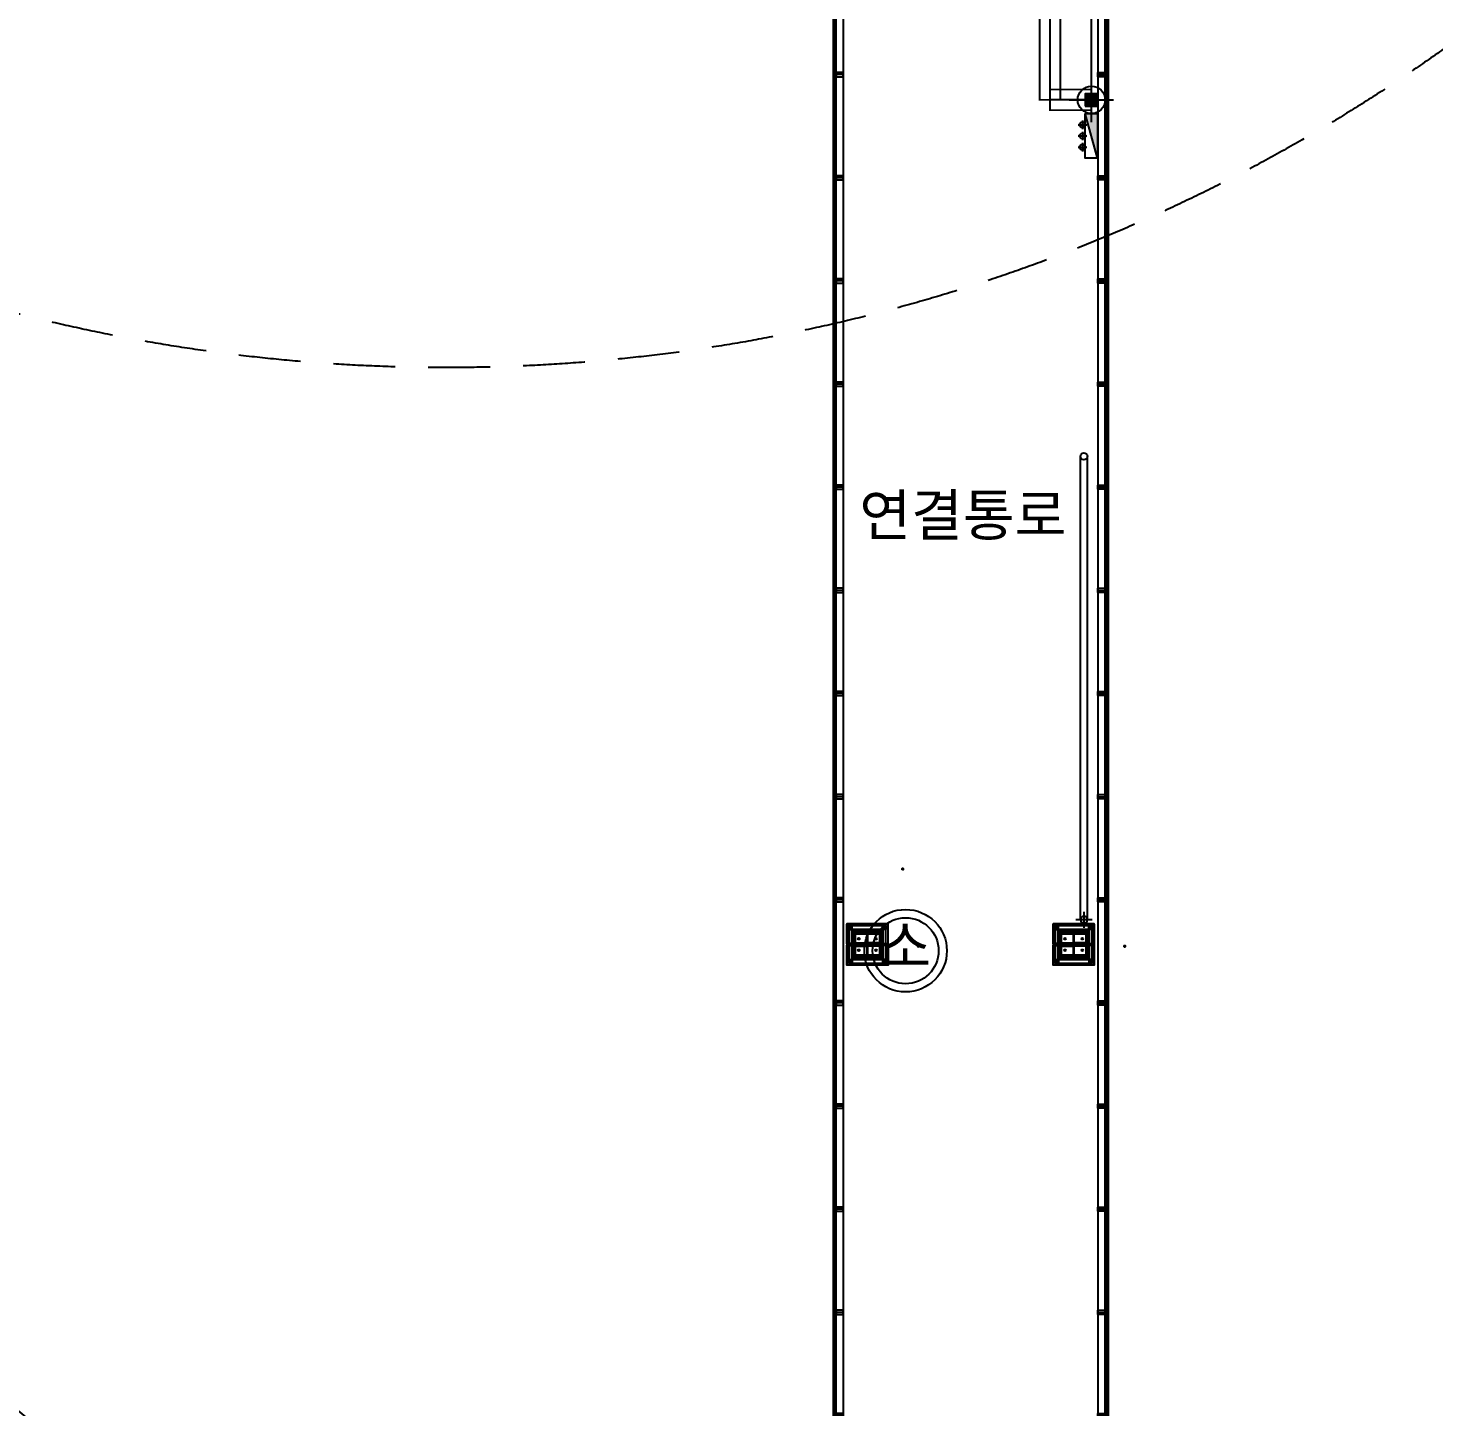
# Model space of a CAD drawing. Header units: millimetres. Extents: x 0 to 168200, y 0 to 118800.
# Drawn here: x 93320 to 113763, y 20051 to 40102 of the extents above; entities that cross this region are included whole.
import ezdxf
from ezdxf.enums import TextEntityAlignment as Align

# ---------------------------------------------------------------- set-up
doc = ezdxf.new("R2010")
doc.units = ezdxf.units.MM
doc.header["$LTSCALE"] = 200
for name, pattern in [('CEN-GAUN', [32.2, 30, -1, 0.2, -1]), ('CENTER', [50.8, 31.75, -6.35, 6.35, -6.35]), ('HID', [2.3, 1.5, -0.8]), ('HIDDEN2', [1, 0.5, -0.5])]:
    doc.linetypes.add(name, pattern=pattern)
for name, color, linetype in [('A-SCREW', 8, 'Continuous'), ('BACK', 8, 'Continuous'), ('CEN', 1, 'CEN-GAUN'), ('SF-(TUTUM_P) ZONE', 7, 'Continuous'), ('SF-(TUTUM_P) 블럭', 7, 'Continuous'), ('소화', 1, 'Continuous')]:
    doc.layers.add(name, color=color, linetype=linetype)
doc.styles.add('돋움', font='')
doc.styles.add('스타일1', font='')
doc.styles.get('돋움').set_extended_font_data('Dotum')
doc.styles.get('스타일1').set_extended_font_data('Malgun Gothic')

# ---------------------------------------------------------------- blocks, each defined once
blk = doc.blocks.new('A-4-16')
at = {"layer": 'A-SCREW'}
for p, q in [((-2, -1), (-2, 0)), ((0, 5), (0, -18)), ((1, 0), (1, -1)), ((0, 0), (-2, -1)), ((0, 0), (-2, -1)), ((-2, -1), (-2, -1)), ((-2, -1), (-2, -1)), ((0, -1), (-2, -1)), ((2, -1), (-2, -2)), ((2, -1), (-2, -2)), ((0, -1), (-2, -1)), ((1, -1), (-2, -2)), ((-2, -1), (-2, -2)), ((-2, -2), (-2, -2)), ((-2, -2), (-2, -2)), ((1, -2), (-2, -2)), ((1, -2), (-2, -3)), ((-2, -2), (-2, -3)), ((-2, -3), (-2, -4)), ((-2, -3), (-2, -3)), ((-2, -3), (-2, -3)), ((2, -3), (-2, -3)), ((2, -3), (-2, -3)), ((1, -3), (-2, -3)), ((-2, -4), (-2, -4)), ((2, -4), (-2, -5)), ((2, -4), (-2, -4)), ((1, -4), (-2, -4)), ((1, -4), (-2, -5)), ((-2, -5), (-2, -5)), ((-2, -5), (-2, -5)), ((2, -5), (-2, -6)), ((2, -5), (-2, -6)), ((-2, -6), (-2, -5)), ((-2, -6), (-2, -6)), ((2, -6), (-2, -7)), ((2, -6), (-2, -7)), ((-2, -7), (-2, -7)), ((-2, -7), (-2, -7)), ((2, -7), (-2, -8)), ((2, -8), (-2, -8)), ((-2, -8), (-2, -8)), ((-2, -8), (-2, -8)), ((-2, -9), (-2, -10)), ((-2, -9), (-2, -9)), ((2, -9), (-2, -9)), ((2, -9), (-2, -9)), ((2, -10), (-2, -11)), ((2, -10), (-2, -11)), ((-2, -11), (-2, -10)), ((-2, -11), (-2, -12)), ((-2, -11), (-2, -11)), ((-2, -12), (0, -15)), ((1, -5), (-2, -6)), ((1, -5), (-2, -5)), ((-2, -6), (-2, -7)), ((1, -6), (-2, -7)), ((-2, -7), (-2, -8)), ((1, -7), (-2, -7)), ((1, -7), (-2, -8)), ((1, -8), (-2, -8)), ((-2, -8), (-2, -9)), ((1, -9), (-2, -9)), ((1, -9), (-2, -10)), ((-2, -10), (-2, -10)), ((1, -10), (-2, -11)), ((1, -10), (-2, -10)), ((2, -11), (-1, -12)), ((2, -11), (-2, -12)), ((1, -11), (-2, -12)), ((-2, -12), (0, -12)), ((1, -11), (0, -12)), ((1, -12), (0, -15)), ((1, -11), (1, -12)), ((2, -1), (1, -1)), ((2, -1), (1, -2)), ((2, -3), (1, -2)), ((1, -2), (1, -2)), ((2, -3), (1, -3)), ((1, -3), (1, -4)), ((2, -4), (1, -4)), ((2, -4), (1, -4)), ((1, -4), (1, -5)), ((2, -5), (1, -5)), ((2, -5), (1, -5)), ((1, -5), (1, -6)), ((2, -6), (1, -6)), ((2, -6), (1, -7)), ((1, -7), (1, -7)), ((2, -7), (1, -7)), ((2, -8), (1, -8)), ((1, -8), (1, -9)), ((2, -9), (1, -9)), ((2, -9), (1, -9)), ((1, -9), (1, -10)), ((1, -10), (1, -11)), ((2, -10), (1, -10)), ((2, -10), (1, -10)), ((2, -11), (1, -11)), ((2, -11), (1, -11))]:
    blk.add_line(p, q, dxfattribs=at)
for points in [[(-3, 2, 0.336479), (-4, 1), (-4, 0), (4, 0), (4, 1)], [(3, 2, 0.138717), (-3, 2)]]:
    blk.add_lwpolyline(points, format="xyb", dxfattribs=at)
blk.add_lwpolyline([(-3, 2), (-2, 2), (-2, 2), (-2, 2), (-2, 2), (-1, 2), (-1, 2), (-1, 2), (-1, 2), (-1, 2), (-1, 2), (0, 2), (0, 2), (-1, 1), (-1, 1), (-1, 1), (0, 1), (0, 1), (0, 1), (0, 1), (0, 1), (0, 1), (0, 1), (0, 1), (0, 1), (1, 1), (1, 1), (1, 1), (0, 2), (0, 2), (1, 2), (1, 2), (1, 2), (1, 2), (1, 2), (1, 2), (2, 2), (2, 2), (2, 2), (2, 2), (3, 2)], dxfattribs=at)
for centre, radius, start, end in [((2, 1), 1.3, 0.0233, 74.4114), ((-2, -1), 0.0925, 139.8661, 209.9246), ((-2, -2), 0.0925, 139.8661, 209.9246), ((-2, -3), 0.0925, 139.8661, 209.9246), ((-2, -4), 0.0925, 139.8661, 209.9246), ((-2, -6), 0.0925, 139.8661, 209.9246), ((-2, -7), 0.0925, 139.8661, 209.9246), ((-2, -8), 0.0925, 139.8661, 209.9246), ((-2, -9), 0.0925, 139.8661, 209.9246), ((-2, -11), 0.0925, 139.8661, 209.9246), ((0, 0), 0.0602, 310.7271, 69.3149), ((0, -15), 0.46, 215.1627, 324.8373), ((2, -1), 0.0925, 319.8661, 29.9246), ((2, -3), 0.0925, 319.8661, 29.9246), ((2, -4), 0.0925, 319.8661, 29.9246), ((2, -5), 0.0925, 319.8661, 29.9246), ((2, -6), 0.0925, 319.8661, 29.9246), ((2, -8), 0.0925, 319.8661, 29.9246), ((2, -9), 0.0925, 319.8661, 29.9246), ((2, -10), 0.0925, 319.8661, 29.9246), ((2, -11), 0.0925, 319.8661, 29.9246)]:
    blk.add_arc(centre, radius, start, end, dxfattribs=at)
blk = doc.blocks.new('FF-주배관말단')
h = blk.add_hatch()
h.set_pattern_fill('ANGLE', color=256)
h.set_pattern_definition([(0, (0, 0), (0, 6.985), [5.08, -1.905]), (90, (0, 0), (-6.985, 4e-16), [5.08, -1.905])])
h.paths.add_polyline_path([(45, 45), (-45, 45), (-45, -45), (45, -45)])
blk.add_lwpolyline([(-45, -45), (45, -45), (45, 45), (-45, 45)], close=True)
blk = doc.blocks.new('CABBAR-CEN')
at = {"layer": 'BACK'}
for p, q in [((-30, 150), (30, 150)), ((-30, 150), (-30, 130)), ((-30, 130), (30, 130)), ((0, 106), (0, 130)), ((30, 130), (30, 150))]:
    blk.add_line(p, q, dxfattribs=at)
blk.add_lwpolyline([(30, 0), (-30, 0), (-30, 106), (30, 106)], close=True, dxfattribs=at)
blk = doc.blocks.new('BR-WDW')
at = {"layer": 'BACK', "linetype": 'Continuous'}
for p, q in [((-150, 28020), (-150, 60)), ((0, 28020), (0, 60))]:
    blk.add_line(p, q, dxfattribs=at)
at = {"layer": 'BACK', "linetype": 'Continuous', "ltscale": 2}
for p, q in [((-44, 120), (-44, 28020)), ((-20, 120), (-20, 28020))]:
    blk.add_line(p, q, dxfattribs=at)
at = {"layer": 'BACK'}
for p, q in [((-150, 26515), (0, 26515)), ((-150, 25015), (0, 25015)), ((-150, 23515), (0, 23515)), ((-150, 22015), (0, 22015)), ((-150, 20515), (0, 20515)), ((-150, 19015), (0, 19015)), ((-150, 17515), (0, 17515)), ((-150, 16015), (0, 16015)), ((-150, 14515), (0, 14515)), ((-150, 13015), (0, 13015)), ((-150, 11515), (0, 11515)), ((-150, 10015), (0, 10015)), ((-150, 8515), (0, 8515)), ((-150, 7015), (0, 7015)), ((-150, 5515), (0, 5515)), ((-150, 4015), (0, 4015)), ((-150, 2515), (0, 2515)), ((-150, 1015), (0, 1015)), ((-150, 60), (0, 60))]:
    blk.add_line(p, q, dxfattribs=at)
for points in [[(-150, 28080), (0, 28080), (0, 28020), (-150, 28020)], [(-150, 60), (-150, 120), (0, 120), (0, 60)]]:
    blk.add_lwpolyline(points, close=True, dxfattribs=at)
at = {"layer": 'BACK', "rotation": 270}
for p in [(-150, 26515), (-150, 25015), (-150, 23515), (-150, 22015), (-150, 20515), (-150, 19015), (-150, 17515), (-150, 16015), (-150, 14515), (-150, 13015), (-150, 11515), (-150, 10015), (-150, 8515), (-150, 7015), (-150, 5515), (-150, 4015), (-150, 2515), (-150, 1015)]:
    blk.add_blockref('CABBAR-CEN', p, dxfattribs=at)
blk = doc.blocks.new('S-SC21')
at = {"layer": 'BACK'}
for points in [[(-225, 225), (225, 225), (225, -225), (-225, -225)], [(-200, 200), (200, 200), (200, -200), (-200, -200)], [(-175, 175), (175, 175), (175, -175), (-175, -175)], [(-175, 9.5), (-6, 9.5), (-6, -9.5), (-175, -9.5)], [(6, 9.5), (175, 9.5), (175, -9.5), (6, -9.5)]]:
    blk.add_lwpolyline(points, close=True, dxfattribs=at)
blk.add_lwpolyline([(-175, -175), (175, -175), (175, -156), (25.25, -156, -0.41421356), (6, -136.75), (6, 136.75, -0.41421356), (25.25, 156), (175, 156), (175, 175), (-175, 175), (-175, 156), (-25.25, 156, -0.41421356), (-6, 136.75), (-6, -136.75, -0.41421356), (-25.25, -156), (-175, -156)], format="xyb", close=True, dxfattribs=at)
for centre in [(-125, 82.75), (125, 82.75), (-125, -82.75), (125, -82.75)]:
    blk.add_circle(centre, 12, dxfattribs=at)
blk = doc.blocks.new('x-stu-2Fcol')
at = {"layer": 'BACK'}
for p in [(64000, -59150), (67000, -59150)]:
    blk.add_blockref('S-SC21', p, dxfattribs=at)
blk = doc.blocks.new('%%P150RD')
at = {"layer": 'BACK'}
for p, q in [((-175, 0), (175, 0)), ((0, 175), (0, -175))]:
    blk.add_line(p, q, dxfattribs=at)
blk.add_circle((0, 0), 75, dxfattribs=at)

msp = doc.modelspace()

# ---------------------------------------------------------------- hatches: boundary and pattern name
at = {"layer": '소화'}
msp.add_hatch(color=256, dxfattribs=at).paths.add_polyline_path([(108693.2, 38857.9), (108873.2, 38857.9), (108873.2, 38208.2)])

# ---------------------------------------------------------------- linework, layer by layer
at = {"layer": 'BACK'}
for p, q in [((108625, 27135), (108625, 33875)), ((108725, 27135), (108725, 33875)), ((105257.3, 27042.7), (105302.7, 26997.3)), ((105302.7, 27042.7), (105257.3, 26997.3)), ((105792.7, 27042.7), (105747.3, 26997.3)), ((105747.3, 27042.7), (105792.7, 26997.3)), ((108257.3, 27042.7), (108302.7, 26997.3)), ((108302.7, 27042.7), (108257.3, 26997.3)), ((108792.7, 27042.7), (108747.3, 26997.3)), ((108747.3, 27042.7), (108792.7, 26997.3)), ((105225, 26782.5), (105245.5, 26782.5)), ((105257.3, 26787.7), (105282.7, 26762.3)), ((105282.7, 26787.7), (105257.3, 26762.3)), ((105305, 26800), (105518.5, 26800)), ((105745, 26800), (105531.5, 26800)), ((105792.7, 26787.7), (105767.3, 26762.3)), ((105767.3, 26787.7), (105792.7, 26762.3)), ((105825, 26782.5), (105804.5, 26782.5)), ((108225, 26782.5), (108245.5, 26782.5)), ((108257.3, 26787.7), (108282.7, 26762.3)), ((108282.7, 26787.7), (108257.3, 26762.3)), ((108305, 26800), (108518.5, 26800)), ((108745, 26800), (108531.5, 26800)), ((108792.7, 26787.7), (108767.3, 26762.3)), ((108767.3, 26787.7), (108792.7, 26762.3)), ((108825, 26782.5), (108804.5, 26782.5)), ((105225, 26767.5), (105245.5, 26767.5)), ((105250, 26767.5), (105250, 26764.5)), ((105305, 26750), (105518.5, 26750)), ((105745, 26750), (105531.5, 26750)), ((105800, 26767.5), (105800, 26764.5)), ((105825, 26767.5), (105804.5, 26767.5)), ((108225, 26767.5), (108245.5, 26767.5)), ((108250, 26767.5), (108250, 26764.5)), ((108305, 26750), (108518.5, 26750)), ((108745, 26750), (108531.5, 26750)), ((108800, 26767.5), (108800, 26764.5)), ((108825, 26767.5), (108804.5, 26767.5)), ((105257.3, 26507.3), (105302.7, 26552.7)), ((105302.7, 26507.3), (105257.3, 26552.7)), ((105792.7, 26507.3), (105747.3, 26552.7)), ((105747.3, 26507.3), (105792.7, 26552.7)), ((108257.3, 26507.3), (108302.7, 26552.7)), ((108302.7, 26507.3), (108257.3, 26552.7)), ((108792.7, 26507.3), (108747.3, 26552.7)), ((108747.3, 26507.3), (108792.7, 26552.7))]:
    msp.add_line(p, q, dxfattribs=at)
for points in [[(105825, 26782.5), (105825, 27075), (105225, 27075), (105225, 26782.5), (105250, 26782.5), (105250, 26782.5), (105250, 26782.5), (105250, 26782.5), (105250, 26782.5), (105250, 26782.5), (105250, 26785.5), (105228, 26785.5), (105228, 27072), (105822, 27072), (105822, 26785.5), (105800, 26785.5), (105800, 26782.5), (105825, 26782.5)], [(108825, 26782.5), (108825, 27075), (108225, 27075), (108225, 26782.5), (108250, 26782.5), (108250, 26782.5), (108250, 26782.5), (108250, 26782.5), (108250, 26782.5), (108250, 26782.5), (108250, 26785.5), (108228, 26785.5), (108228, 27072), (108822, 27072), (108822, 26785.5), (108800, 26785.5), (108800, 26782.5), (108825, 26782.5)], [(105255, 26775), (105255, 26787.5), (105230, 26787.5), (105230, 26794.5), (105228, 26794.5), (105228, 26785.5), (105253, 26785.5), (105253, 26775), (105255, 26775)], [(105795, 26775), (105795, 26787.5), (105820, 26787.5), (105820, 26794.5), (105822, 26794.5), (105822, 26785.5), (105797, 26785.5), (105797, 26775), (105795, 26775)], [(108255, 26775), (108255, 26787.5), (108230, 26787.5), (108230, 26794.5), (108228, 26794.5), (108228, 26785.5), (108253, 26785.5), (108253, 26775), (108255, 26775)], [(108795, 26775), (108795, 26787.5), (108820, 26787.5), (108820, 26794.5), (108822, 26794.5), (108822, 26785.5), (108797, 26785.5), (108797, 26775), (108795, 26775)], [(105225, 26767.5), (105250, 26767.5), (105250, 26767.5), (105250, 26767.5), (105250, 26767.5), (105250, 26767.5), (105250, 26767.5), (105250, 26764.5), (105228, 26764.5), (105228, 26478), (105822, 26478), (105822, 26764.5), (105800, 26764.5), (105800, 26767.5), (105825, 26767.5), (105825, 26475), (105225, 26475), (105225, 26767.5)], [(105255, 26775), (105255, 26762.5), (105230, 26762.5), (105230, 26755.5), (105228, 26755.5), (105228, 26764.5), (105253, 26764.5), (105253, 26775), (105255, 26775)], [(105795, 26775), (105795, 26762.5), (105820, 26762.5), (105820, 26755.5), (105822, 26755.5), (105822, 26764.5), (105797, 26764.5), (105797, 26775), (105795, 26775)], [(108225, 26767.5), (108250, 26767.5), (108250, 26767.5), (108250, 26767.5), (108250, 26767.5), (108250, 26767.5), (108250, 26767.5), (108250, 26764.5), (108228, 26764.5), (108228, 26478), (108822, 26478), (108822, 26764.5), (108800, 26764.5), (108800, 26767.5), (108825, 26767.5), (108825, 26475), (108225, 26475), (108225, 26767.5)], [(108255, 26775), (108255, 26762.5), (108230, 26762.5), (108230, 26755.5), (108228, 26755.5), (108228, 26764.5), (108253, 26764.5), (108253, 26775), (108255, 26775)], [(108795, 26775), (108795, 26762.5), (108820, 26762.5), (108820, 26755.5), (108822, 26755.5), (108822, 26764.5), (108797, 26764.5), (108797, 26775), (108795, 26775)]]:
    msp.add_lwpolyline(points, dxfattribs=at)
for points in [[(105795, 26505), (105795, 27045), (105255, 27045), (105255, 26505)], [(105255, 26995), (105305, 26995), (105305, 27045), (105255, 27045)], [(105257.3, 26997.3), (105302.7, 26997.3), (105302.7, 27042.7), (105257.3, 27042.7)], [(105745, 26555), (105745, 26995), (105305, 26995), (105305, 26555)], [(105795, 26995), (105745, 26995), (105745, 27045), (105795, 27045)], [(105792.7, 26997.3), (105747.3, 26997.3), (105747.3, 27042.7), (105792.7, 27042.7)], [(108795, 26505), (108795, 27045), (108255, 27045), (108255, 26505)], [(108255, 26995), (108305, 26995), (108305, 27045), (108255, 27045)], [(108257.3, 26997.3), (108302.7, 26997.3), (108302.7, 27042.7), (108257.3, 27042.7)], [(108745, 26555), (108745, 26995), (108305, 26995), (108305, 26555)], [(108795, 26995), (108745, 26995), (108745, 27045), (108795, 27045)], [(108792.7, 26997.3), (108747.3, 26997.3), (108747.3, 27042.7), (108792.7, 27042.7)], [(105255, 26760), (105285, 26760), (105285, 26790), (105255, 26790)], [(105257.3, 26762.3), (105282.7, 26762.3), (105282.7, 26787.7), (105257.3, 26787.7)], [(105795, 26760), (105765, 26760), (105765, 26790), (105795, 26790)], [(105792.7, 26762.3), (105767.3, 26762.3), (105767.3, 26787.7), (105792.7, 26787.7)], [(108255, 26760), (108285, 26760), (108285, 26790), (108255, 26790)], [(108257.3, 26762.3), (108282.7, 26762.3), (108282.7, 26787.7), (108257.3, 26787.7)], [(108795, 26760), (108765, 26760), (108765, 26790), (108795, 26790)], [(108792.7, 26762.3), (108767.3, 26762.3), (108767.3, 26787.7), (108792.7, 26787.7)], [(105255, 26555), (105305, 26555), (105305, 26505), (105255, 26505)], [(105257.3, 26552.7), (105302.7, 26552.7), (105302.7, 26507.3), (105257.3, 26507.3)], [(105795, 26555), (105745, 26555), (105745, 26505), (105795, 26505)], [(105792.7, 26552.7), (105747.3, 26552.7), (105747.3, 26507.3), (105792.7, 26507.3)], [(108255, 26555), (108305, 26555), (108305, 26505), (108255, 26505)], [(108257.3, 26552.7), (108302.7, 26552.7), (108302.7, 26507.3), (108257.3, 26507.3)], [(108795, 26555), (108745, 26555), (108745, 26505), (108795, 26505)], [(108792.7, 26552.7), (108747.3, 26552.7), (108747.3, 26507.3), (108792.7, 26507.3)]]:
    msp.add_lwpolyline(points, close=True, dxfattribs=at)
for points in [[(105245, 26782.5), (105225, 26782.5, -0.2209804), (105225, 26767.5), (105245, 26767.5)], [(105805, 26782.5), (105825, 26782.5, 0.2209804), (105825, 26767.5), (105805, 26767.5)], [(108245, 26782.5), (108225, 26782.5, -0.2209804), (108225, 26767.5), (108245, 26767.5)], [(108805, 26782.5), (108825, 26782.5, 0.2209804), (108825, 26767.5), (108805, 26767.5)]]:
    msp.add_lwpolyline(points, format="xyb", dxfattribs=at)
for points in [[(105245, 26782.5, 0.1555093), (105243.5, 26782, 0.1067252), (105241.9, 26780.3, 0.0729173), (105241, 26778, 0.0292839), (105235.6, 26775, 0.0292839), (105241, 26772, 0.0729173), (105241.9, 26769.7, 0.1067252), (105243.5, 26768, 0.1555093), (105245, 26767.5, 0.1555093), (105246.5, 26768, 0.1067252), (105248.1, 26769.7, 0.0729173), (105249, 26772, 0.0593839), (105249.4, 26775, 0.0593839), (105249, 26778, 0.0729173), (105248.1, 26780.3, 0.1067252), (105246.5, 26782, 0.1555093)], [(105305, 26954), (105305, 26904), (105311, 26904), (105311, 26945, -0.4142136), (105314, 26948), (105425, 26948), (105425, 26954)], [(105745, 26954), (105745, 26904), (105739, 26904), (105739, 26945, 0.4142136), (105736, 26948), (105625, 26948), (105625, 26954)], [(105805, 26782.5, -0.1555093), (105806.5, 26782, -0.1067252), (105808.1, 26780.3, -0.0729173), (105809, 26778, -0.0593839), (105809.4, 26775, -0.0593839), (105809, 26772, -0.0729173), (105808.1, 26769.7, -0.1067252), (105806.5, 26768, -0.1555093), (105805, 26767.5, -0.1555093), (105803.5, 26768, -0.1067252), (105801.9, 26769.7, -0.0729173), (105801, 26772, -0.0593839), (105800.6, 26775, -0.0593839), (105801, 26778, -0.0729173), (105801.9, 26780.3, -0.1067252), (105803.5, 26782, -0.1555093)], [(108245, 26782.5, 0.1555093), (108243.5, 26782, 0.1067252), (108241.9, 26780.3, 0.0729173), (108241, 26778, 0.0292839), (108235.6, 26775, 0.0292839), (108241, 26772, 0.0729173), (108241.9, 26769.7, 0.1067252), (108243.5, 26768, 0.1555093), (108245, 26767.5, 0.1555093), (108246.5, 26768, 0.1067252), (108248.1, 26769.7, 0.0729173), (108249, 26772, 0.0593839), (108249.4, 26775, 0.0593839), (108249, 26778, 0.0729173), (108248.1, 26780.3, 0.1067252), (108246.5, 26782, 0.1555093)], [(108305, 26954), (108305, 26904), (108311, 26904), (108311, 26945, -0.4142136), (108314, 26948), (108425, 26948), (108425, 26954)], [(108745, 26954), (108745, 26904), (108739, 26904), (108739, 26945, 0.4142136), (108736, 26948), (108625, 26948), (108625, 26954)], [(108805, 26782.5, -0.1555093), (108806.5, 26782, -0.1067252), (108808.1, 26780.3, -0.0729173), (108809, 26778, -0.0593839), (108809.4, 26775, -0.0593839), (108809, 26772, -0.0729173), (108808.1, 26769.7, -0.1067252), (108806.5, 26768, -0.1555093), (108805, 26767.5, -0.1555093), (108803.5, 26768, -0.1067252), (108801.9, 26769.7, -0.0729173), (108801, 26772, -0.0593839), (108800.6, 26775, -0.0593839), (108801, 26778, -0.0729173), (108801.9, 26780.3, -0.1067252), (108803.5, 26782, -0.1555093)], [(105305, 26596), (105305, 26646), (105311, 26646), (105311, 26605, 0.4142136), (105314, 26602), (105425, 26602), (105425, 26596)], [(105745, 26596), (105745, 26646), (105739, 26646), (105739, 26605, -0.4142136), (105736, 26602), (105625, 26602), (105625, 26596)], [(108305, 26596), (108305, 26646), (108311, 26646), (108311, 26605, 0.4142136), (108314, 26602), (108425, 26602), (108425, 26596)], [(108745, 26596), (108745, 26646), (108739, 26646), (108739, 26605, -0.4142136), (108736, 26602), (108625, 26602), (108625, 26596)]]:
    msp.add_lwpolyline(points, format="xyb", close=True, dxfattribs=at)
msp.add_circle((108675, 33875), 50, dxfattribs=at)
at = {"layer": 'CEN', "linetype": 'HID', "ltscale": 3}
for centre in [(99402.9, 60165), (109365, 39047.9)]:
    msp.add_circle(centre, 25000, dxfattribs=at)
at = {"layer": 'SF-(TUTUM_P) ZONE', "color": 2, "linetype": 'HIDDEN2', "ltscale": 2, "const_width": 25}
for points in [[(108180.8, 43268), (108180.8, 43268), (108330.8, 43268), (108330.8, 39057.9), (108180.8, 39057.9), (108180.8, 39057.9), (108030.8, 39057.9), (108030.8, 43268), (108180.8, 43268)], [(108180.8, 43268), (108180.8, 43268), (108330.8, 43268), (108330.8, 39057.9), (108180.8, 39057.9), (108180.8, 39057.9), (108030.8, 39057.9), (108030.8, 43268), (108180.8, 43268)], [(108180.8, 39057.9), (108180.8, 39057.9), (108180.8, 39207.9), (108783.2, 39207.9), (108783.2, 39057.9), (108783.2, 39057.9), (108783.2, 38907.9), (108180.8, 38907.9), (108180.8, 39057.9)], [(108180.8, 39057.9), (108180.8, 39057.9), (108180.8, 39207.9), (108783.2, 39207.9), (108783.2, 39057.9), (108783.2, 39057.9), (108783.2, 38907.9), (108180.8, 38907.9), (108180.8, 39057.9)]]:
    msp.add_lwpolyline(points, dxfattribs=at)
at = {"layer": '소화'}
for p, q in [((108180.8, 39057.9), (108180.8, 43268)), ((108783.2, 39057.9), (108783.2, 43268)), ((108783.2, 39057.9), (108180.8, 39057.9)), ((108783.2, 39057.9), (108180.8, 39057.9)), ((108873.2, 38208.2), (108693.2, 38857.9)), ((108591.3, 38695.5), (108714, 38695.5)), ((108652.6, 38756.8), (108652.6, 38634.1)), ((108591.3, 38533), (108714, 38533)), ((108652.6, 38594.4), (108652.6, 38471.7)), ((108591.3, 38370.6), (108714, 38370.6)), ((108652.6, 38432), (108652.6, 38309.3))]:
    msp.add_line(p, q, dxfattribs=at)
at = {"layer": '소화', "linetype": 'CENTER'}
for p, q in [((108783.2, 38735.8), (108783.2, 39379.9)), ((108461.2, 39057.9), (109105.3, 39057.9))]:
    msp.add_line(p, q, dxfattribs=at)
at = {"layer": '소화'}
msp.add_lwpolyline([(108693.2, 38857.9), (108873.2, 38857.9), (108873.2, 38208.2), (108693.2, 38208.2)], close=True, dxfattribs=at)
for centre, radius in [((108783.2, 39057.9), 200), ((108652.6, 38695.5), 40.6), ((108652.6, 38533), 40.6), ((108652.6, 38370.6), 40.6), ((106080.7, 26684.7), 600), ((106080.7, 26684.7), 480)]:
    msp.add_circle(centre, radius, dxfattribs=at)

# ---------------------------------------------------------------- block references
at = {"layer": 'BACK'}
for name, p in [('x-stu-2Fcol', (41525, 85925)), ('BR-WDW', (109025, 14410))]:
    msp.add_blockref(name, p, dxfattribs=at)
at = {"layer": 'BACK', "xscale": -1}
msp.add_blockref('BR-WDW', (105025, 14410), dxfattribs=at)
at = {"layer": 'BACK'}
for p, rotation in [((106041.8, 27877.3), 270), ((105797, 26780.3), 270), ((105797, 26780.3), 270), ((108797, 26780.3), 270), ((108797, 26780.3), 270), ((105253, 26769.8), 90), ((105253, 26769.8), 90), ((105728, 26744.8), 90), ((105728, 26744.8), 90), ((106272, 26755.2), 270), ((108253, 26769.8), 90), ((108253, 26769.8), 90), ((108728, 26744.8), 90), ((108728, 26744.8), 90), ((109272, 26755.2), 270), ((109272, 26755.2), 270)]:
    msp.add_blockref('A-4-16', p, dxfattribs=dict(at, rotation=rotation))
at = {"layer": 'BACK', "xscale": -1}
for p, rotation in [((106041.8, 27866.8), 270), ((105253, 26780.3), 89.99999999999984), ((105253, 26780.3), 89.99999999999991), ((108253, 26780.3), 89.99999999999984), ((108253, 26780.3), 89.99999999999991), ((105728, 26755.2), 89.99999999999993), ((105728, 26755.2), 89.9999999999999), ((105797, 26769.8), 270), ((105797, 26769.8), 270), ((106272, 26744.8), 270), ((108728, 26755.2), 89.99999999999993), ((108728, 26755.2), 89.9999999999999), ((108797, 26769.8), 270), ((108797, 26769.8), 270), ((109272, 26744.8), 270), ((109272, 26744.8), 270)]:
    msp.add_blockref('A-4-16', p, dxfattribs=dict(at, rotation=rotation))
at = {"layer": 'BACK', "xscale": -0.6666666666666666, "yscale": 0.6666666666666666, "zscale": 0.6666666666666666}
msp.add_blockref('%%P150RD', (108675, 27135), dxfattribs=at)
at = {"layer": 'SF-(TUTUM_P) 블럭', "color": 0, "xscale": 2, "yscale": 2}
msp.add_blockref('FF-주배관말단', (108783.2, 39057.9), dxfattribs=at)

# ---------------------------------------------------------------- texts
at = {"layer": 'BACK', "style": '스타일1'}
msp.add_text('연결통로', height=600, dxfattribs=at).set_placement((106913.9, 33020.7), align=Align.MIDDLE_CENTER)
at = {"layer": '소화', "style": '돋움'}
msp.add_text('소', height=600, dxfattribs=at).set_placement((105701.4, 26450.8))

doc.saveas('drawing.dxf')
